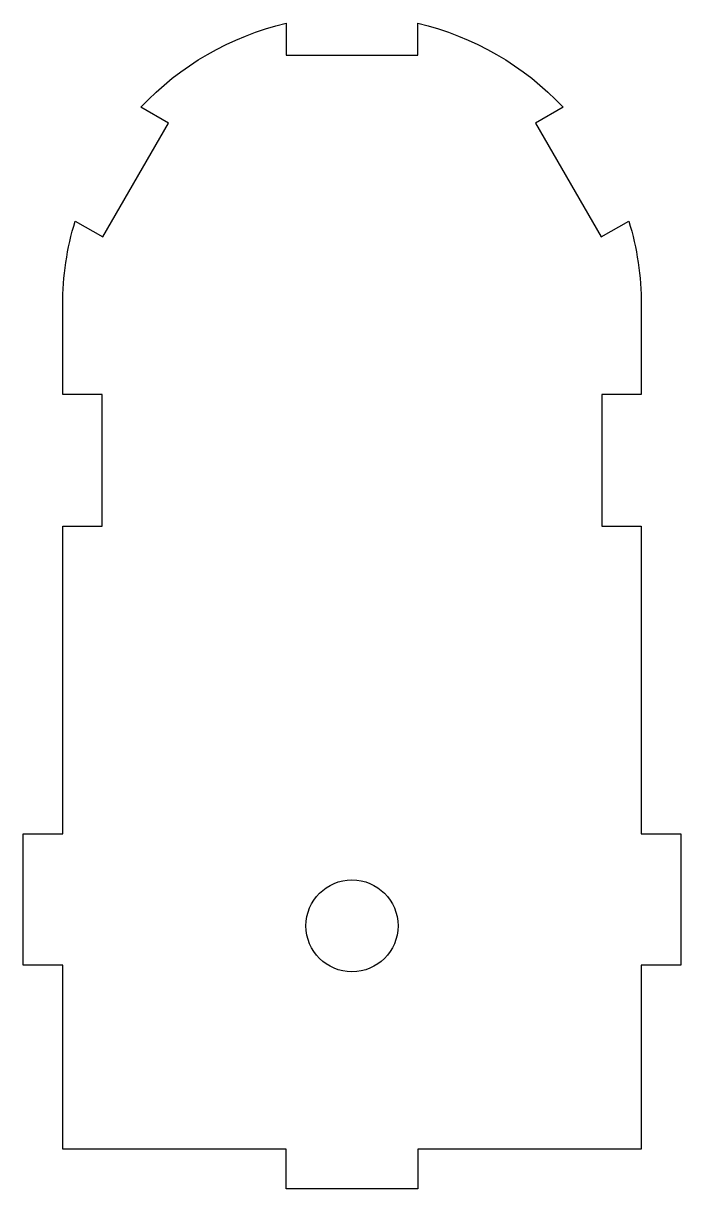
# Model space of a CAD drawing. Header units: millimetres. Extents: x -25 to 25, y -114.7 to -26.
import ezdxf

# ---------------------------------------------------------------- set-up
doc = ezdxf.new("R2010")
doc.units = ezdxf.units.MM
doc.layers.get('0').update_dxf_attribs({"linetype": 'CONTINUOUS'})

msp = doc.modelspace()

# ---------------------------------------------------------------- linework, layer by layer
msp.add_lwpolyline([(18.954, -42.291), (21.054, -41.079, -0.073714), (22, -47.461), (22, -54.291), (19, -54.291), (19, -64.291), (22, -64.291), (22, -87.711), (25, -87.711), (25, -97.711), (22, -97.711), (22, -111.711), (5, -111.711), (5, -114.711), (-5, -114.711), (-5, -111.711), (-22, -111.711), (-22, -97.711), (-25, -97.711), (-25, -87.711), (-22, -87.711), (-22, -64.291), (-19, -64.291), (-19, -54.291), (-22, -54.291), (-22, -47.461, -0.073714), (-21.054, -41.079), (-18.954, -42.291), (-13.954, -33.631), (-16.054, -32.418, -0.148233), (-5, -26.036), (-5, -28.461), (5, -28.461), (5, -26.036, -0.148233), (16.054, -32.418), (13.954, -33.631)], format="xyb", close=True)
msp.add_circle((0, -94.711), 3.5)

doc.saveas('drawing.dxf')
